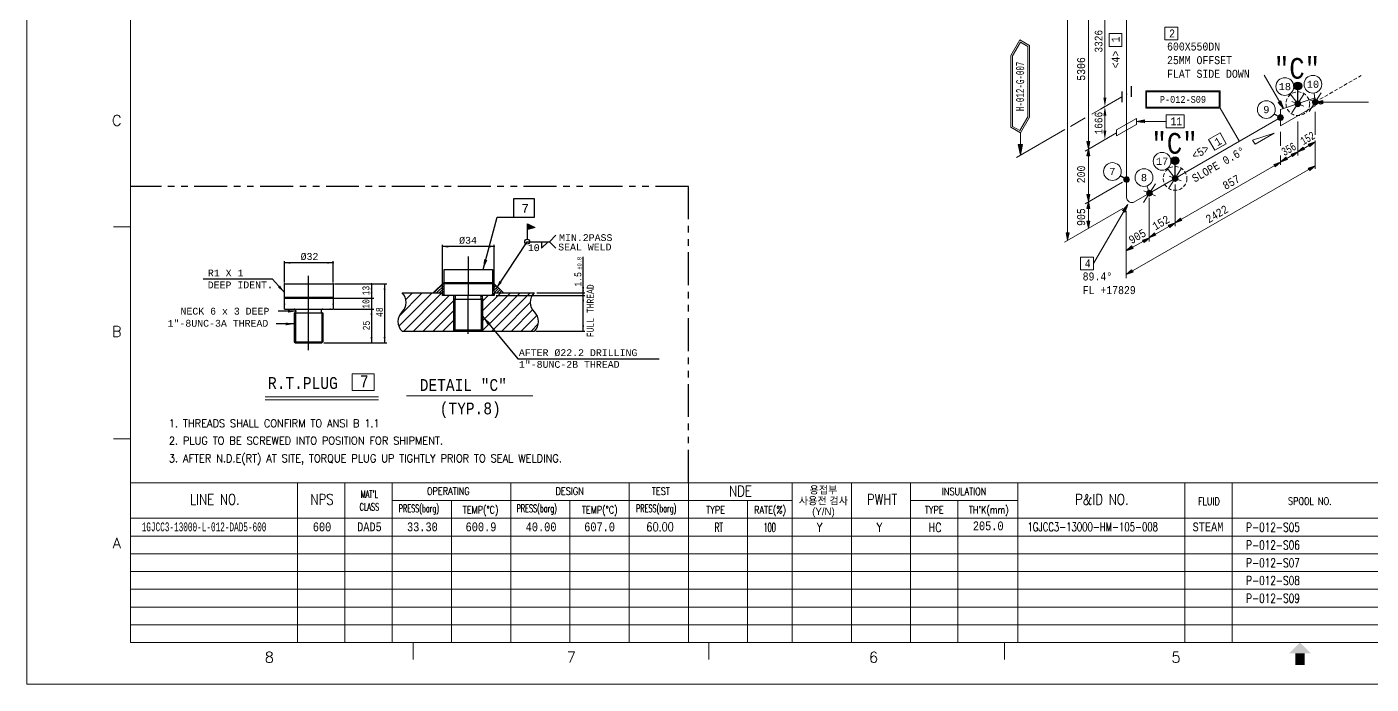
# Model space of a CAD drawing. Extents: x 0 to 841, y 0 to 594.
# Drawn here: x 0 to 453.6, y 0 to 221.7 of the extents above; entities that cross this region are included whole.
import ezdxf
from ezdxf.enums import TextEntityAlignment as Align

# ---------------------------------------------------------------- set-up
doc = ezdxf.new("R2010")
doc.units = 0
doc.header["$LTSCALE"] = 5
doc.header["$MEASUREMENT"] = 0
doc.linetypes.add('HIDDEN', pattern=[0.375, 0.25, -0.125])
doc.linetypes.add('PHANTOM', pattern=[63.5, 31.75, -6.35, 6.35, -6.35, 6.35, -6.35])
doc.layers.get('0').update_dxf_attribs({"lineweight": 9})
for name, color, linetype, lineweight in [('03SCHRIF', 7, 'Continuous', 5), ('1', 7, 'Continuous', 9), ('3', 7, 'Continuous', 9), ('4', 7, 'Continuous', 9), ('42', 7, 'Continuous', 9), ('B', 7, 'Continuous', 9), ('EQUIPMENT', 7, 'Continuous', 9), ('T-TEXT1', 7, 'Continuous', 9)]:
    doc.layers.add(name, color=color, linetype=linetype, lineweight=lineweight)
for name, color, linetype in [('7', 7, 'Continuous'), ('FAB', 2, 'Continuous'), ('MATLIST', 7, 'Continuous'), ('SH', 4, 'Continuous'), ('SUPT', 4, 'Continuous')]:
    doc.layers.add(name, color=color, linetype=linetype)
doc.styles.add('MARKING', font='monotxt.shx', dxfattribs={"width": 0.85, "height": 2.6})
doc.styles.add('MONOTXT', font='monotxt.shx')
doc.styles.add('ROMANS', font='romans.shx')
doc.styles.get("Standard").update_dxf_attribs({"font": 'txt.shx'})
doc.styles.add('TXT', font='monotxt.shx')
doc.styles.add('돋움', font='')
doc.styles.get('돋움').set_extended_font_data('Dotum')
doc.dimstyles.get("Standard").update_dxf_attribs({"dimtxt": 0.18, "dimasz": 0.18, "dimexe": 0.18, "dimexo": 0.0625, "dimgap": 0.09, "dimtad": 0, "dimtih": 1, "dimtoh": 1, "dimdec": 4, "dimzin": 0, "dimdsep": 46, "dimtxsty": 'Standard', "dimcen": 0.09, "dimadec": 0, "dimazin": 0, "dimtfac": 1, "dimtdec": 4, "dimtofl": 0, "dimtmove": 0, "dimatfit": 0, "dimfxl": 1, "dimtolj": 1, "dimtzin": 0, "dimarcsym": 0})
pattern_1 = [(45, (27.6607, -263.1969), (-0.4419417, 0.4419417), [])]

# ---------------------------------------------------------------- blocks, each defined once
blk = doc.blocks.new('L4')
at = {"layer": 'SH', "color": 4}
for p, q in [((-1.58, 0.89), (-1.58, -2.71)), ((1.58, 2.71), (1.58, -0.89))]:
    blk.add_line(p, q, dxfattribs=at)
at = {"layer": 'SUPT', "lineweight": 0}
blk.add_circle((0, 0), 0.0769, dxfattribs=at)
blk = doc.blocks.new('*D14')
at = {"layer": 'Defpoints', "color": 0, "lineweight": 0}
for p in [(369.47, 198.15), (363.72, 183.71), (363.72, 183.71)]:
    blk.add_point(p, dxfattribs=at)
at = {"layer": 'FAB', "color": 4, "lineweight": 0}
for p, q in [((369.47, 198.15), (362.22, 193.97)), ((363.72, 191.83), (363.72, 186.71)), ((363.72, 183.71), (365.22, 184.57))]:
    blk.add_line(p, q, dxfattribs=at)
for points in [[(364.22, 191.83), (363.22, 191.83), (363.72, 194.83)], [(363.22, 186.71), (364.22, 186.71), (363.72, 183.71)]]:
    blk.add_solid(points, dxfattribs=at)
at = {"layer": 'FAB', "color": 4, "lineweight": 0, "insert": (361.62, 189.27), "char_height": 2.6, "attachment_point": 5, "rotation": 90, "style": 'MARKING'}
blk.add_mtext('\\A1;{1666}', dxfattribs=at)
blk = doc.blocks.new('*D15')
at = {"layer": 'Defpoints', "color": 0, "lineweight": 0}
for p in [(369.47, 242.3), (363.72, 238.98), (363.72, 194.83)]:
    blk.add_point(p, dxfattribs=at)
at = {"layer": 'FAB', "color": 4, "lineweight": 0}
for p, q in [((369.47, 242.3), (362.22, 238.11)), ((363.72, 197.83), (363.72, 235.98)), ((363.72, 194.83), (362.22, 193.97))]:
    blk.add_line(p, q, dxfattribs=at)
for points in [[(363.22, 235.98), (364.22, 235.98), (363.72, 238.98)], [(363.22, 197.83), (364.22, 197.83), (363.72, 194.83)]]:
    blk.add_solid(points, dxfattribs=at)
at = {"layer": 'FAB', "color": 4, "lineweight": 0, "insert": (361.62, 216.91), "char_height": 2.6, "attachment_point": 5, "rotation": 90, "style": 'MARKING'}
blk.add_mtext('\\A1;3326', dxfattribs=at)
blk = doc.blocks.new('TRI')
at = {"lineweight": 0}
blk.add_hatch(color=4, dxfattribs=at).paths.add_polyline_path([(340.4, 360.05), (339.74, 356.85), (341.07, 356.85)])
at = {"layer": 'SUPT', "lineweight": 0}
blk.add_line((340.4, 360.05), (339.74, 356.85), dxfattribs=at)
blk.add_lwpolyline([(340.4, 360.05), (341.07, 356.85), (339.74, 356.85), (340.4, 360.05), (341.07, 356.85)], dxfattribs=at)

msp = doc.modelspace()

# ---------------------------------------------------------------- hatches: boundary and pattern name
at = {"layer": '7', "linetype": 'Continuous'}
h = msp.add_hatch(dxfattribs=at)
h.set_pattern_fill('ANSI31', color=4, scale=5, style=0)
h.set_pattern_definition(pattern_1)
h.paths.add_polyline_path([(137.09, 132), (140.24, 132), (140.24, 131.13), (140.76, 131.13), (140.76, 135.67)])
h = msp.add_hatch(dxfattribs=at)
h.set_pattern_fill('ANSI31', color=4, scale=5, style=0)
h.set_pattern_definition(pattern_1)
h.paths.add_polyline_path([(157.14, 131.13), (157.65, 131.13), (157.65, 132), (160.81, 132), (157.14, 135.67)])
at = {"layer": 'FAB'}
for points in [[(430.13, 201.82, 1), (427.53, 201.82, 1)], [(388.71, 176.62, 1), (386.11, 176.62, 1)]]:
    msp.add_hatch(color=256, dxfattribs=at).paths.add_polyline_path(points)

# ---------------------------------------------------------------- linework, layer by layer
at = {"layer": '03SCHRIF', "color": 2, "linetype": 'Continuous', "lineweight": 0}
msp.add_line((128.14, 97.31, 0), (170.72, 97.31, 0), dxfattribs=at)
at = {"layer": '1', "color": 1, "linetype": 'Continuous', "lineweight": 0}
for p, q in [((371.05, 170.22), (371.05, 269.44)), ((423, 191.12), (378.75, 165.62)), ((371.05, 164.22), (371.05, 170.22)), ((378.75, 165.62), (373.55, 162.62))]:
    msp.add_line(p, q, dxfattribs=at)
at = {"layer": '1', "color": 2, "linetype": 'HIDDEN', "lineweight": 0}
msp.add_line((434.66, 196.37), (450.25, 205.37), dxfattribs=at)
at = {"layer": '1', "color": 2, "linetype": 'Continuous', "lineweight": 0}
for points in [[(422.15, 196.21), (423.95, 194.19), (423.1, 196.76), (422.15, 196.21)], [(422.24, 196.26), (423.95, 194.19), (423.01, 196.71)], [(422.44, 196.38), (423.95, 194.19), (422.92, 196.65)], [(422.54, 196.43), (423.95, 194.19), (422.72, 196.54)], [(437.31, 195.82), (434.66, 196.37), (437.31, 196.92), (437.31, 195.82)], [(437.31, 195.93), (434.66, 196.37), (437.31, 196.82)], [(437.31, 196.16), (434.66, 196.37), (437.31, 196.71)], [(437.31, 196.27), (434.66, 196.37), (437.31, 196.48)], [(377.08, 189.32), (374.43, 189.87), (377.08, 190.42), (377.08, 189.32)], [(377.08, 189.43), (374.43, 189.87), (377.08, 190.32)], [(377.08, 189.66), (374.43, 189.87), (377.08, 190.21)], [(377.08, 189.77), (374.43, 189.87), (377.08, 189.98)], [(370.57, 159.28), (371.42, 161.85), (369.62, 159.83), (370.57, 159.28)], [(370.48, 159.34), (371.42, 161.85), (369.71, 159.78)], [(370.28, 159.45), (371.42, 161.85), (369.8, 159.72)], [(370.18, 159.51), (371.42, 161.85), (370, 159.61)]]:
    msp.add_lwpolyline(points, dxfattribs=at)
at = {"layer": '1', "color": 1, "linetype": 'Continuous', "lineweight": 0}
msp.add_arc((372.81, 164.24), 1.76, 180, 299.2483, dxfattribs=at)
at = {"layer": '3', "color": 2, "linetype": 'Continuous', "lineweight": 0}
for p, q in [((351.15, 149.82), (351.15, 487.12)), ((358.15, 162.82), (358.15, 262.04)), ((434.66, 185.3), (434.66, 193.07)), ((357.05, 179.84), (367.67, 185.99)), ((423, 181.61), (423, 186.37)), ((423, 176.15), (434.66, 182.97)), ((434.66, 173.87), (434.66, 183.47)), ((423, 175.17), (423, 178.39)), ((370.95, 138.22), (434.66, 174.88)), ((378.65, 150.62), (423, 176.12)), ((357.05, 162.03), (369.65, 169.32)), ((378.65, 149.32), (378.65, 164.03)), ((350.15, 149.12), (369.75, 160.43)), ((358.15, 153.82), (358.15, 162.82)), ((370.95, 136.93), (370.95, 159.62)), ((370.95, 146.22), (378.75, 150.62))]:
    msp.add_line(p, q, dxfattribs=at)
for points in [[(369.45, 215.14), (369.45, 219.54), (365.15, 219.54), (365.15, 215.14), (369.45, 215.14)], [(383.99, 217.36), (388.39, 217.36), (388.39, 221.66), (383.99, 221.66), (383.99, 217.36)], [(384.43, 187.72), (390.43, 187.72), (390.43, 192.02), (384.43, 192.02), (384.43, 187.72)], [(400.77, 180.1), (404.67, 182.3), (402.57, 186), (398.67, 183.8), (400.77, 180.1)], [(358.65, 183.04), (358.15, 180.64), (357.65, 183.04), (358.65, 183.04)], [(358.55, 183.04), (358.15, 180.64), (357.75, 183.04)], [(358.45, 183.04), (358.15, 180.64), (357.95, 183.04)], [(358.25, 183.04), (358.15, 180.64), (358.05, 183.04)], [(432.36, 182.17), (434.66, 182.97), (432.86, 181.37), (432.36, 182.17)], [(432.46, 182.07), (434.66, 182.97), (432.76, 181.47)], [(432.46, 181.97), (434.66, 182.97), (432.76, 181.57)], [(432.56, 181.87), (434.66, 182.97), (432.66, 181.67)], [(357.65, 178.24), (358.15, 180.64), (358.65, 178.24), (357.65, 178.24)], [(357.75, 178.24), (358.15, 180.64), (358.55, 178.24)], [(357.95, 178.24), (358.15, 180.64), (358.45, 178.24)], [(358.05, 178.24), (358.15, 180.64), (358.25, 178.24)], [(425.3, 176.95), (423, 176.15), (424.8, 177.75), (425.3, 176.95)], [(425.2, 177.05), (423, 176.15), (424.9, 177.65)], [(425.2, 177.15), (423, 176.15), (424.9, 177.55)], [(425.1, 177.25), (423, 176.15), (425, 177.45)], [(426.53, 178.76), (428.83, 179.56), (427.03, 177.96), (426.53, 178.76)], [(426.63, 178.66), (428.83, 179.56), (426.93, 178.06)], [(426.63, 178.56), (428.83, 179.56), (426.93, 178.16)], [(426.73, 178.46), (428.83, 179.56), (426.83, 178.26)], [(431.12, 180.36), (428.82, 179.56), (430.62, 181.16), (431.12, 180.36)], [(431.02, 180.46), (428.82, 179.56), (430.72, 181.06)], [(431.02, 180.56), (428.82, 179.56), (430.72, 180.96)], [(430.92, 180.66), (428.82, 179.56), (430.82, 180.86)], [(420.7, 175.32), (423, 176.12), (421.2, 174.52), (420.7, 175.32)], [(420.8, 175.22), (423, 176.12), (421.1, 174.62)], [(420.8, 175.12), (423, 176.12), (421.1, 174.72)], [(420.9, 175.02), (423, 176.12), (421, 174.82)], [(432.36, 174.08), (434.66, 174.88), (432.86, 173.28), (432.36, 174.08)], [(432.46, 173.98), (434.66, 174.88), (432.76, 173.38)], [(432.46, 173.88), (434.66, 174.88), (432.76, 173.48)], [(432.56, 173.78), (434.66, 174.88), (432.66, 173.58)], [(358.65, 165.22), (358.15, 162.82), (357.65, 165.22), (358.65, 165.22)], [(358.55, 165.22), (358.15, 162.82), (357.75, 165.22)], [(358.45, 165.22), (358.15, 162.82), (357.95, 165.22)], [(358.25, 165.22), (358.15, 162.82), (358.05, 165.22)], [(357.65, 160.43), (358.15, 162.82), (358.65, 160.43), (357.65, 160.43)], [(357.75, 160.43), (358.15, 162.82), (358.55, 160.43)], [(357.95, 160.43), (358.15, 162.82), (358.45, 160.43)], [(358.05, 160.43), (358.15, 162.82), (358.25, 160.43)], [(358.65, 156.22), (358.15, 153.82), (357.65, 156.22), (358.65, 156.22)], [(358.55, 156.22), (358.15, 153.82), (357.75, 156.22)], [(358.45, 156.22), (358.15, 153.82), (357.95, 156.22)], [(358.25, 156.22), (358.15, 153.82), (358.05, 156.22)], [(385.11, 154.86), (387.41, 155.66), (385.61, 154.06), (385.11, 154.86)], [(385.21, 154.76), (387.41, 155.66), (385.51, 154.16)], [(385.21, 154.66), (387.41, 155.66), (385.51, 154.26)], [(385.31, 154.56), (387.41, 155.66), (385.41, 154.36)], [(389.71, 156.46), (387.41, 155.66), (389.21, 157.26), (389.71, 156.46)], [(389.61, 156.56), (387.41, 155.66), (389.31, 157.16)], [(389.61, 156.66), (387.41, 155.66), (389.31, 157.06)], [(389.51, 156.76), (387.41, 155.66), (389.41, 156.96)], [(351.65, 152.22), (351.15, 149.82), (350.65, 152.22), (351.65, 152.22)], [(351.55, 152.22), (351.15, 149.82), (350.75, 152.22)], [(351.45, 152.22), (351.15, 149.82), (350.95, 152.22)], [(351.25, 152.22), (351.15, 149.82), (351.05, 152.22)], [(376.45, 149.82), (378.75, 150.62), (376.95, 149.03), (376.45, 149.82)], [(376.55, 149.72), (378.75, 150.62), (376.85, 149.12)], [(376.55, 149.62), (378.75, 150.62), (376.85, 149.22)], [(376.65, 149.53), (378.75, 150.62), (376.75, 149.32)], [(380.95, 151.43), (378.65, 150.62), (380.45, 152.22), (380.95, 151.43)], [(380.85, 151.53), (378.65, 150.62), (380.55, 152.12)], [(380.85, 151.62), (378.65, 150.62), (380.55, 152.03)], [(380.75, 151.72), (378.65, 150.62), (380.65, 151.93)], [(373.25, 147.03), (370.95, 146.22), (372.75, 147.82), (373.25, 147.03)], [(373.15, 147.12), (370.95, 146.22), (372.85, 147.72)], [(373.15, 147.22), (370.95, 146.22), (372.85, 147.62)], [(373.05, 147.32), (370.95, 146.22), (372.95, 147.53)], [(355.52, 139.78), (359.92, 139.78), (359.92, 144.08), (355.52, 144.08), (355.52, 139.78)], [(373.25, 139.03), (370.95, 138.22), (372.75, 139.82), (373.25, 139.03)], [(373.15, 139.12), (370.95, 138.22), (372.85, 139.72)], [(373.15, 139.22), (370.95, 138.22), (372.85, 139.62)], [(373.05, 139.32), (370.95, 138.22), (372.95, 139.53)]]:
    msp.add_lwpolyline(points, dxfattribs=at)
at = {"layer": '3', "color": 2, "linetype": 'HIDDEN', "lineweight": 0}
for centre in [(428.83, 195.82), (387.41, 170.62)]:
    msp.add_circle(centre, 4, dxfattribs=at)
at = {"layer": '4', "color": 2, "linetype": 'Continuous', "lineweight": 0}
msp.add_lwpolyline([(420.9, 185.86), (414.4, 182.16), (413.5, 183.56), (420.9, 185.86)], dxfattribs=at)
at = {"layer": '42', "color": 3, "linetype": 'Continuous', "lineweight": 0}
for p, q in [((34.92, 154.32), (29.21, 154.32)), ((34.92, 82.73), (29.21, 82.73)), ((130.35, 14), (130.35, 8.28)), ((230.09, 8.28), (230.09, 14)), ((329.81, 8.28), (329.81, 14))]:
    msp.add_line(p, q, dxfattribs=at)
for points in [[(0, 0), (841, 0), (841, 594), (0, 594)], [(35, 580), (827, 580), (827, 14), (35, 14)]]:
    msp.add_lwpolyline(points, close=True, dxfattribs=at)
for points in [[(429.55, 14), (425.96, 10.41), (433.14, 10.41)], [(427.94, 10.41), (427.94, 6.49), (431.15, 10.41), (431.15, 6.49)]]:
    msp.add_solid(points, dxfattribs=at)
at = {"layer": '7', "color": 4, "linetype": 'Continuous'}
for p, q in [((164.19, 163.77, 0), (164.19, 157.54, 0)), ((171.25, 163.77, 0), (164.19, 163.77, 0)), ((171.25, 157.54, 0), (171.25, 163.77, 0)), ((153.92, 139.91, 0), (158.67, 157.54, 0)), ((158.67, 157.54, 0), (164.19, 157.54, 0)), ((164.19, 157.54, 0), (171.25, 157.54, 0)), ((168.94, 153.33, 0), (168.94, 155.32, 0)), ((168.94, 155.32, 0), (171.38, 154.08, 0)), ((168.94, 150.1, 0), (168.94, 154.32, 0)), ((171.38, 154.08, 0), (168.94, 153.33, 0)), ((178.51, 151.48, 0), (176.3, 149.27, 0)), ((140.24, 132.44, 0), (140.24, 148.19, 0)), ((157.65, 147.61, 0), (140.24, 147.61, 0)), ((158.34, 133.4, 0), (168.83, 149.27, 0)), ((168.83, 149.27, 0), (176.3, 149.27, 0)), ((175.87, 149.27, 0), (173.66, 147.06, 0)), ((173.66, 149.27, 0), (175.87, 149.27, 0)), ((173.66, 149.27, 0), (173.66, 147.06, 0)), ((178.51, 147.06, 0), (176.3, 149.27, 0)), ((86.92, 135.45, 0), (86.92, 142.74, 0)), ((103.3, 142.15, 0), (86.92, 142.15, 0)), ((103.3, 135.45, 0), (103.3, 142.74, 0)), ((148.94, 118.16, 0), (148.95, 144.22, 0)), ((187.68, 131.97, 0), (187.68, 144.14, 0)), ((82.88, 136.65, 0), (59.51, 136.65, 0)), ((86.92, 132.09, 0), (82.88, 136.65, 0)), ((95.04, 112.71, 0), (95.06, 137.74, 0)), ((140.76, 139.91, 0), (157.14, 139.91, 0)), ((140.76, 131.13, 0), (140.76, 139.91, 0)), ((157.14, 139.91, 0), (157.14, 131.13, 0)), ((86.92, 135, 0), (103.3, 135, 0)), ((86.92, 126.55, 0), (86.92, 135, 0)), ((103.3, 135, 0), (103.3, 126.55, 0)), ((103.74, 135, 0), (121.43, 135, 0)), ((116.3, 135, 0), (116.3, 115.12, 0)), ((120.7, 135, 0), (120.7, 115.12, 0)), ((125.49, 120.77, 0), (136.72, 132, 0)), ((125.61, 124.2, 0), (133.41, 132, 0)), ((126.58, 132, 0), (140.24, 132, 0)), ((126.65, 131.92, 0), (126.73, 132, 0)), ((126.69, 131.89, 0), (126.8, 132, 0)), ((127.14, 119.12, 0), (140.02, 132, 0)), ((127.84, 129.74, 0), (130.1, 132, 0)), ((140.76, 135.67, 0), (137.09, 132, 0)), ((140.24, 131.13, 0), (140.24, 132, 0)), ((140.76, 135.46, 0), (157.14, 135.46, 0)), ((140.76, 135.13, 0), (157.14, 135.13, 0)), ((153.75, 125.89, 0), (159.86, 132, 0)), ((153.75, 122.58, 0), (163.16, 132, 0)), ((157.14, 135.67, 0), (160.82, 131.98, 0)), ((157.65, 132, 0), (171.22, 132, 0)), ((157.65, 132, 0), (157.65, 131.13, 0)), ((158.31, 123.84, 0), (166.47, 132, 0)), ((161.56, 123.78, 0), (169.77, 132, 0)), ((172.04, 132, 0), (188.27, 132, 0)), ((187.68, 119.12, 0), (187.68, 132, 0)), ((86.92, 130.55, 0), (103.3, 130.55, 0)), ((86.92, 130.22, 0), (103.3, 130.22, 0)), ((103.54, 130.22, 0), (117.03, 130.22, 0)), ((130.45, 119.12, 0), (142.46, 131.13, 0)), ((133.75, 119.12, 0), (144.02, 129.39, 0)), ((157.65, 131.13, 0), (140.24, 131.13, 0)), ((144.02, 119.12, 0), (144.02, 131.13, 0)), ((144.02, 130.15, 0), (144.02, 119.53, 0)), ((144.02, 129.84, 0), (153.75, 129.84, 0)), ((144.43, 129.84, 0), (144.43, 119.12, 0)), ((153.31, 129.84, 0), (153.31, 119.12, 0)), ((153.75, 129.19, 0), (155.68, 131.13, 0)), ((153.75, 119.12, 0), (153.75, 131.13, 0)), ((153.75, 130.15, 0), (153.75, 119.53, 0)), ((158.3, 131.13, 0), (188.27, 131.13, 0)), ((160.2, 119.12, 0), (169.85, 128.77, 0)), ((90.89, 125.8, 0), (84.8, 125.8, 0)), ((86.92, 126.55, 0), (103.3, 126.55, 0)), ((90.18, 125.26, 0), (90.18, 115.53, 0)), ((90.18, 125.26, 0), (99.9, 125.26, 0)), ((90.58, 125.26, 0), (90.58, 115.12, 0)), ((99.47, 125.26, 0), (99.47, 115.12, 0)), ((99.9, 125.26, 0), (99.9, 115.53, 0)), ((103.54, 126.55, 0), (117.03, 126.55, 0)), ((137.06, 119.12, 0), (144.02, 126.08, 0)), ((140.36, 119.12, 0), (144.02, 122.77, 0)), ((153.75, 124.13, 0), (165.63, 109.76, 0)), ((153.75, 119.28, 0), (158.31, 123.84, 0)), ((156.89, 119.12, 0), (161.56, 123.78, 0)), ((163.5, 119.12, 0), (170.63, 126.25, 0)), ((166.81, 119.12, 0), (172.09, 124.39, 0)), ((90.18, 121.53, 0), (84.08, 121.53, 0)), ((126.58, 119.12, 0), (171.22, 119.12, 0)), ((144.02, 119.53, 0), (153.75, 119.53, 0)), ((144.02, 119.53, 0), (144.43, 119.12, 0)), ((144.43, 119.12, 0), (153.31, 119.12, 0)), ((153.75, 119.53, 0), (153.31, 119.12, 0)), ((170.12, 119.12, 0), (172.51, 121.51, 0)), ((171.67, 119.12, 0), (188.27, 119.12, 0)), ((90.18, 115.53, 0), (99.9, 115.53, 0)), ((90.18, 115.53, 0), (90.58, 115.12, 0)), ((90.58, 115.12, 0), (99.47, 115.12, 0)), ((99.9, 115.53, 0), (99.47, 115.12, 0)), ((100.17, 115.12, 0), (121.43, 115.12, 0)), ((165.63, 109.76, 0), (213.29, 109.76, 0))]:
    msp.add_line(p, q, dxfattribs=at)
msp.add_circle((168.83, 149.27, 0), 0.837, dxfattribs=at)
for centre, radius, start, end in [((123.48, 128.78, 0), 4.47, 313.8795, 46.1205), ((174.31, 128.78, 0), 4.47, 133.8795, 226.1205), ((144.02, 130.49, 0), 0.642, 270, 90), ((153.75, 130.49, 0), 0.642, 90, 270), ((90.18, 125.9, 0), 0.642, 270, 90), ((99.9, 125.9, 0), 0.642, 90, 270), ((129.67, 122.34, 0), 4.47, 133.8795, 226.1205), ((168.12, 122.34, 0), 4.47, 313.8795, 46.1205)]:
    msp.add_arc(centre, radius, start, end, dxfattribs=at)
for p in [(157.65, 147.61, 0), (103.3, 142.15, 0), (86.92, 135, 0), (103.3, 135, 0), (103.3, 135, 0), (116.3, 135, 0), (187.68, 132.7, 0), (86.92, 128.19, 0), (103.3, 128.19, 0), (116.3, 130.22, 0), (157.14, 131.43, 0), (187.68, 131.13, 0), (102.36, 126.55, 0), (153.31, 119.53, 0), (99.47, 115.53, 0), (116.3, 115.12, 0), (116.3, 115.12, 0)]:
    msp.add_point(p, dxfattribs=at)
for points in [[(168.94, 155.32, 0), (168.94, 153.33, 0), (171.38, 154.08, 0)], [(142.21, 147.93, 0), (142.21, 147.28, 0), (140.24, 147.61, 0)], [(155.68, 147.93, 0), (155.68, 147.28, 0), (157.65, 147.61, 0)], [(88.89, 142.48, 0), (88.89, 141.83, 0), (86.92, 142.15, 0)], [(101.32, 142.48, 0), (101.32, 141.83, 0), (103.3, 142.15, 0)], [(155.36, 143.06, 0), (153.92, 139.91, 0), (154.26, 143.35, 0)], [(85.4, 134.51, 0), (84.7, 133.89, 0), (86.92, 132.09, 0)], [(115.97, 133.03, 0), (116.63, 133.03, 0), (116.3, 135, 0)], [(116.63, 132.19, 0), (115.97, 132.19, 0), (116.3, 130.22, 0)], [(120.37, 133.08, 0), (121.03, 133.08, 0), (120.7, 135.05, 0)], [(187.35, 133.94, 0), (188.01, 133.94, 0), (187.68, 131.97, 0)], [(187.35, 129.16, 0), (188.01, 129.16, 0), (187.68, 131.13, 0)], [(88.07, 126.27, 0), (88.07, 125.33, 0), (90.89, 125.8, 0)], [(115.97, 124.58, 0), (116.63, 124.58, 0), (116.3, 126.55, 0)], [(155.49, 121.13, 0), (153.75, 124.13, 0), (156.36, 121.86, 0)], [(87.36, 122, 0), (87.36, 121.06, 0), (90.18, 121.53, 0)], [(187.35, 121.09, 0), (188.01, 121.09, 0), (187.68, 119.12, 0)], [(115.97, 117.09, 0), (116.63, 117.09, 0), (116.3, 115.12, 0)], [(120.37, 117.09, 0), (121.03, 117.09, 0), (120.7, 115.12, 0)]]:
    msp.add_solid(points, dxfattribs=at)
at = {"layer": 'B', "color": 7, "linetype": 'Continuous', "lineweight": 0}
for p, q in [((35, 67.92), (501.15, 67.92)), ((91.35, 67.92), (91.35, 14)), ((107.33, 67.92), (107.33, 14)), ((123.3, 67.92), (123.3, 14)), ((163.25, 67.92), (163.25, 14)), ((163.25, 67.92), (163.25, 14)), ((163.25, 67.92), (163.25, 14)), ((163.25, 67.92), (163.25, 14)), ((203.2, 67.92), (203.2, 14)), ((223.18, 67.92), (223.18, 14)), ((258.18, 67.92), (258.18, 14)), ((278.18, 67.92), (278.18, 14)), ((298.18, 67.92), (298.18, 14)), ((334.3, 67.92), (334.3, 14)), ((390.65, 67.92), (390.65, 14)), ((390.65, 67.92), (390.65, 14)), ((406.62, 67.92), (406.62, 14)), ((123.3, 61.95), (223.18, 61.95)), ((123.3, 61.95), (258.18, 61.95)), ((143.28, 61.95), (143.28, 14)), ((163.25, 61.95), (163.25, 14)), ((183.22, 61.95), (183.22, 14)), ((203.2, 61.95), (203.2, 14)), ((243.18, 61.95), (243.18, 14)), ((298.18, 61.95), (334.3, 61.95)), ((314.15, 61.95), (314.15, 14)), ((35, 55.95), (501.15, 55.95)), ((35, 49.95), (501.15, 49.95)), ((35, 49.95), (501.15, 49.95)), ((35, 43.95), (501.15, 43.95)), ((35, 43.95), (501.15, 43.95)), ((35, 37.98), (501.15, 37.98)), ((35, 37.98), (501.15, 37.98)), ((35, 31.98), (501.15, 31.98)), ((35, 31.98), (501.15, 31.98)), ((35, 25.98), (501.15, 25.98)), ((35, 25.98), (501.15, 25.98)), ((35, 20), (501.15, 20)), ((35, 20), (501.15, 20))]:
    msp.add_line(p, q, dxfattribs=at)
at = {"layer": 'FAB', "lineweight": 0}
for p, q in [((423.95, 194.19), (417.45, 205.45)), ((434.66, 196.37), (434.29, 199.41)), ((434.66, 196.37), (452.66, 196.37)), ((409.11, 183.11), (402.61, 194.37)), ((374.43, 189.87), (384.43, 189.87)), ((428.83, 189.82), (428.83, 178.39)), ((378.75, 165.62), (377.9, 168.07)), ((387.41, 168.62), (387.41, 154.46)), ((371.42, 161.85), (359.92, 141.93))]:
    msp.add_line(p, q, dxfattribs=at)
at = {"layer": 'FAB'}
for p, q in [((428.83, 195.82), (428.83, 201.82)), ((423, 191.12), (420.82, 192.35)), ((387.41, 170.62), (387.41, 176.62)), ((371.05, 170.22), (368.87, 171.46))]:
    msp.add_line(p, q, dxfattribs=at)
at = {"layer": 'FAB', "linetype": 'Continuous', "lineweight": 0}
for p, q in [((428.83, 195.82), (426.26, 199.21)), ((387.41, 170.62), (384.84, 174.01))]:
    msp.add_line(p, q, dxfattribs=at)
at = {"layer": 'FAB', "color": 4, "linetype": 'PHANTOM', "ltscale": 0.07}
for p, q in [((223.18, 167.93), (35, 167.93)), ((223.18, 67.92), (223.18, 167.93))]:
    msp.add_line(p, q, dxfattribs=at)
at = {"layer": 'FAB', "color": 4}
msp.add_line((157.65, 132.44, 0), (157.65, 148.19, 0), dxfattribs=at)
at = {"layer": 'FAB', "color": 2, "linetype": 'Continuous', "lineweight": 0}
for p, q in [((109.75, 104.73), (109.75, 99.07)), ((117.17, 104.73), (109.75, 104.73)), ((117.17, 99.07), (117.17, 104.73)), ((80.35, 96.91), (118.6, 96.91)), ((80.35, 95.92), (118.6, 95.92)), ((109.75, 99.07), (117.17, 99.07))]:
    msp.add_line(p, q, dxfattribs=at)
for points in [[(377.5, 200.14), (402.61, 200.14), (402.61, 194.37), (377.5, 194.37)], [(377.82, 199.82), (402.29, 199.82), (402.29, 194.69), (377.82, 194.69)]]:
    msp.add_lwpolyline(points, close=True, dxfattribs=at)
at = {"layer": 'FAB', "color": 3, "linetype": 'Continuous', "lineweight": 0, "flags": 128}
msp.add_lwpolyline([(374.43, 190.88), (374.43, 188.86), (367.67, 184.96), (367.67, 186.97)], close=True, dxfattribs=at)
at = {"layer": 'FAB', "color": 2, "linetype": 'Continuous', "lineweight": 0}
for centre in [(424.45, 201.6), (433.93, 202.39), (418.21, 193.84), (383.03, 176.4), (366.26, 172.94), (376.92, 170.9)]:
    msp.add_circle(centre, 3, dxfattribs=at)
at = {"layer": 'FAB'}
for centre in [(428.83, 201.82), (387.41, 176.62)]:
    msp.add_circle(centre, 1.3, dxfattribs=at)
at = {"layer": 'FAB', "color": 4}
msp.add_solid([(160.25, 135.52, 0), (159.46, 136.03, 0), (158.34, 133.4, 0)], dxfattribs=at)
at = {"layer": 'SUPT', "lineweight": 0}
for p, q in [((357.09, 191.01), (352.12, 188.16)), ((362.22, 193.97), (359.27, 192.27)), ((350.23, 187.07), (333.9, 177.69))]:
    msp.add_line(p, q, dxfattribs=at)
at = {"layer": 'SUPT', "linetype": 'Continuous', "lineweight": 0}
msp.add_line((335.2, 185.97), (335.2, 178.44), dxfattribs=at)
for points in [[(338.24, 191.26), (335.2, 185.97), (332.02, 187.87), (332.02, 212.1), (335.05, 217.38), (338.24, 215.48)], [(337.68, 215.16), (337.68, 191.41), (335, 186.75), (332.58, 188.19), (332.58, 211.95), (335.26, 216.61)]]:
    msp.add_lwpolyline(points, close=True, dxfattribs=at)
at = {"layer": 'T-TEXT1', "color": 2, "linetype": 'Continuous', "lineweight": 0}
for p, q in [((430.86, 199.01), (426.86, 192.71)), ((430.86, 195.01), (426.86, 196.61)), ((436.68, 199.54), (432.68, 193.24)), ((436.68, 195.54), (432.78, 197.14)), ((389.44, 173.81), (385.44, 167.51)), ((380.76, 168.8), (376.76, 162.5)), ((389.44, 169.81), (385.44, 171.41)), ((380.76, 164.8), (376.86, 166.4))]:
    msp.add_line(p, q, dxfattribs=at)
for points in [[(434.66, 196.37), (434.66, 197.77), (423, 193.87), (423, 188.37), (434.66, 195.07), (434.66, 196.37)], [(428.83, 196.82), (429.03, 196.72), (429.13, 196.72), (429.33, 196.62), (429.43, 196.52), (429.53, 196.42), (429.63, 196.32), (429.73, 196.12), (429.73, 196.02), (429.83, 195.82), (429.73, 195.62), (429.73, 195.52), (429.63, 195.32), (429.53, 195.22), (429.43, 195.12), (429.33, 195.02), (429.13, 194.92), (429.03, 194.92), (428.83, 194.92), (428.63, 194.92), (428.53, 194.92), (428.33, 195.02), (428.23, 195.12), (428.13, 195.22), (428.03, 195.32), (427.93, 195.52), (427.93, 195.62), (427.93, 195.82), (427.93, 196.02), (427.93, 196.12), (428.03, 196.32), (428.13, 196.42), (428.23, 196.52), (428.33, 196.62), (428.53, 196.72), (428.63, 196.72), (428.83, 196.82), (428.83, 196.82), (429.03, 196.72), (428.83, 194.82), (428.63, 194.92), (428.83, 196.82), (429.03, 196.72), (429.13, 196.72), (428.63, 194.92), (428.53, 194.92), (429.03, 196.72), (429.13, 196.72), (429.33, 196.62), (428.53, 194.92), (428.33, 195.02), (429.13, 196.72), (429.33, 196.62), (429.43, 196.52), (428.33, 195.02), (428.23, 195.12), (429.33, 196.62), (429.43, 196.52), (429.53, 196.42), (428.23, 195.12), (428.13, 195.22), (429.43, 196.52), (429.53, 196.42), (429.63, 196.32), (428.13, 195.22), (428.03, 195.32), (429.53, 196.42), (429.63, 196.32), (429.73, 196.12), (428.03, 195.32), (427.93, 195.52), (429.63, 196.32), (429.73, 196.12), (429.73, 196.02), (427.93, 195.52), (427.93, 195.62), (429.73, 196.12), (429.73, 196.02), (429.83, 195.82), (427.93, 195.62), (427.83, 195.82), (429.73, 196.02), (429.83, 195.82), (429.73, 195.62), (427.83, 195.82), (427.93, 196.02), (429.83, 195.82), (429.73, 195.62), (429.73, 195.52), (427.93, 196.02), (427.93, 196.12), (429.73, 195.62), (429.73, 195.52), (429.63, 195.32), (427.93, 196.12), (428.03, 196.32), (429.73, 195.52)], [(429.73, 195.52), (429.63, 195.32), (429.53, 195.22), (428.03, 196.32), (428.13, 196.42), (429.63, 195.32), (429.53, 195.22), (429.43, 195.12), (428.13, 196.42), (428.23, 196.52), (429.53, 195.22), (429.43, 195.12), (429.33, 195.02), (428.23, 196.52), (428.33, 196.62), (429.43, 195.12), (429.33, 195.02), (429.13, 194.92), (428.33, 196.62), (428.53, 196.72), (429.33, 195.02), (429.13, 194.92), (429.03, 194.92), (428.53, 196.72), (428.63, 196.72), (429.13, 194.92), (429.03, 194.92), (428.83, 194.82), (428.63, 196.72), (428.83, 196.82), (429.03, 194.92)], [(434.66, 197.37), (434.86, 197.27), (434.96, 197.27), (435.16, 197.17), (435.26, 197.07), (435.36, 196.97), (435.46, 196.87), (435.56, 196.67), (435.56, 196.57), (435.66, 196.37), (435.56, 196.17), (435.56, 196.07), (435.46, 195.87), (435.36, 195.77), (435.26, 195.67), (435.16, 195.57), (434.96, 195.47), (434.86, 195.47), (434.66, 195.47), (434.46, 195.47), (434.36, 195.47), (434.16, 195.57), (434.06, 195.67), (433.96, 195.77), (433.86, 195.87), (433.76, 196.07), (433.76, 196.17), (433.76, 196.37), (433.76, 196.57), (433.76, 196.67), (433.86, 196.87), (433.96, 196.97), (434.06, 197.07), (434.16, 197.17), (434.36, 197.27), (434.46, 197.27), (434.66, 197.37), (434.66, 197.37), (434.86, 197.27), (434.66, 195.37), (434.46, 195.47), (434.66, 197.37), (434.86, 197.27), (434.96, 197.27), (434.46, 195.47), (434.36, 195.47), (434.86, 197.27), (434.96, 197.27), (435.16, 197.17), (434.36, 195.47), (434.16, 195.57), (434.96, 197.27), (435.16, 197.17), (435.26, 197.07), (434.16, 195.57), (434.06, 195.67), (435.16, 197.17), (435.26, 197.07), (435.36, 196.97), (434.06, 195.67), (433.96, 195.77), (435.26, 197.07), (435.36, 196.97), (435.46, 196.87), (433.96, 195.77), (433.86, 195.87), (435.36, 196.97), (435.46, 196.87), (435.56, 196.67), (433.86, 195.87), (433.76, 196.07), (435.46, 196.87), (435.56, 196.67), (435.56, 196.57), (433.76, 196.07), (433.76, 196.17), (435.56, 196.67), (435.56, 196.57), (435.66, 196.37), (433.76, 196.17), (433.66, 196.37), (435.56, 196.57), (435.66, 196.37), (435.56, 196.17), (433.66, 196.37), (433.76, 196.57), (435.66, 196.37), (435.56, 196.17), (435.56, 196.07), (433.76, 196.57), (433.76, 196.67), (435.56, 196.17), (435.56, 196.07), (435.46, 195.87), (433.76, 196.67), (433.86, 196.87), (435.56, 196.07)], [(435.56, 196.07), (435.46, 195.87), (435.36, 195.77), (433.86, 196.87), (433.96, 196.97), (435.46, 195.87), (435.36, 195.77), (435.26, 195.67), (433.96, 196.97), (434.06, 197.07), (435.36, 195.77), (435.26, 195.67), (435.16, 195.57), (434.06, 197.07), (434.16, 197.17), (435.26, 195.67), (435.16, 195.57), (434.96, 195.47), (434.16, 197.17), (434.36, 197.27), (435.16, 195.57), (434.96, 195.47), (434.86, 195.47), (434.36, 197.27), (434.46, 197.27), (434.96, 195.47), (434.86, 195.47), (434.66, 195.37), (434.46, 197.27), (434.66, 197.37), (434.86, 195.47)], [(423, 192.12), (423.2, 192.02), (423.3, 192.02), (423.5, 191.92), (423.6, 191.82), (423.7, 191.72), (423.8, 191.62), (423.9, 191.42), (423.9, 191.32), (424, 191.12), (423.9, 190.92), (423.9, 190.82), (423.8, 190.62), (423.7, 190.52), (423.6, 190.42), (423.5, 190.32), (423.3, 190.22), (423.2, 190.22), (423, 190.22), (422.8, 190.22), (422.7, 190.22), (422.5, 190.32), (422.4, 190.42), (422.3, 190.52), (422.2, 190.62), (422.1, 190.82), (422.1, 190.92), (422.1, 191.12), (422.1, 191.32), (422.1, 191.42), (422.2, 191.62), (422.3, 191.72), (422.4, 191.82), (422.5, 191.92), (422.7, 192.02), (422.8, 192.02), (423, 192.12), (423, 192.12), (423.2, 192.02), (423, 190.12), (422.8, 190.22), (423, 192.12), (423.2, 192.02), (423.3, 192.02), (422.8, 190.22), (422.7, 190.22), (423.2, 192.02), (423.3, 192.02), (423.5, 191.92), (422.7, 190.22), (422.5, 190.32), (423.3, 192.02), (423.5, 191.92), (423.6, 191.82), (422.5, 190.32), (422.4, 190.42), (423.5, 191.92), (423.6, 191.82), (423.7, 191.72), (422.4, 190.42), (422.3, 190.52), (423.6, 191.82), (423.7, 191.72), (423.8, 191.62), (422.3, 190.52), (422.2, 190.62), (423.7, 191.72), (423.8, 191.62), (423.9, 191.42), (422.2, 190.62), (422.1, 190.82), (423.8, 191.62), (423.9, 191.42), (423.9, 191.32), (422.1, 190.82), (422.1, 190.92), (423.9, 191.42), (423.9, 191.32), (424, 191.12), (422.1, 190.92), (422, 191.12), (423.9, 191.32), (424, 191.12), (423.9, 190.92), (422, 191.12), (422.1, 191.32), (424, 191.12), (423.9, 190.92), (423.9, 190.82), (422.1, 191.32), (422.1, 191.42), (423.9, 190.92), (423.9, 190.82), (423.8, 190.62), (422.1, 191.42), (422.2, 191.62), (423.9, 190.82)], [(423.9, 190.82), (423.8, 190.62), (423.7, 190.52), (422.2, 191.62), (422.3, 191.72), (423.8, 190.62), (423.7, 190.52), (423.6, 190.42), (422.3, 191.72), (422.4, 191.82), (423.7, 190.52), (423.6, 190.42), (423.5, 190.32), (422.4, 191.82), (422.5, 191.92), (423.6, 190.42), (423.5, 190.32), (423.3, 190.22), (422.5, 191.92), (422.7, 192.02), (423.5, 190.32), (423.3, 190.22), (423.2, 190.22), (422.7, 192.02), (422.8, 192.02), (423.3, 190.22), (423.2, 190.22), (423, 190.12), (422.8, 192.02), (423, 192.12), (423.2, 190.22)], [(371.05, 171.22), (371.25, 171.12), (371.35, 171.12), (371.55, 171.03), (371.65, 170.93), (371.75, 170.82), (371.85, 170.72), (371.95, 170.53), (371.95, 170.43), (372.05, 170.22), (371.95, 170.03), (371.95, 169.93), (371.85, 169.72), (371.75, 169.62), (371.65, 169.53), (371.55, 169.43), (371.35, 169.32), (371.25, 169.32), (371.05, 169.32), (370.85, 169.32), (370.75, 169.32), (370.55, 169.43), (370.45, 169.53), (370.35, 169.62), (370.25, 169.72), (370.15, 169.93), (370.15, 170.03), (370.15, 170.22), (370.15, 170.43), (370.15, 170.53), (370.25, 170.72), (370.35, 170.82), (370.45, 170.93), (370.55, 171.03), (370.75, 171.12), (370.85, 171.12), (371.05, 171.22), (371.05, 171.22), (371.25, 171.12), (371.05, 169.22), (370.85, 169.32), (371.05, 171.22), (371.25, 171.12), (371.35, 171.12), (370.85, 169.32), (370.75, 169.32), (371.25, 171.12), (371.35, 171.12), (371.55, 171.03), (370.75, 169.32), (370.55, 169.43), (371.35, 171.12), (371.55, 171.03), (371.65, 170.93), (370.55, 169.43), (370.45, 169.53), (371.55, 171.03), (371.65, 170.93), (371.75, 170.82), (370.45, 169.53), (370.35, 169.62), (371.65, 170.93), (371.75, 170.82), (371.85, 170.72), (370.35, 169.62), (370.25, 169.72), (371.75, 170.82), (371.85, 170.72), (371.95, 170.53), (370.25, 169.72), (370.15, 169.93), (371.85, 170.72), (371.95, 170.53), (371.95, 170.43), (370.15, 169.93), (370.15, 170.03), (371.95, 170.53), (371.95, 170.43), (372.05, 170.22), (370.15, 170.03), (370.05, 170.22), (371.95, 170.43), (372.05, 170.22), (371.95, 170.03), (370.05, 170.22), (370.15, 170.43), (372.05, 170.22), (371.95, 170.03), (371.95, 169.93), (370.15, 170.43), (370.15, 170.53), (371.95, 170.03), (371.95, 169.93), (371.85, 169.72), (370.15, 170.53), (370.25, 170.72), (371.95, 169.93)], [(371.95, 169.93), (371.85, 169.72), (371.75, 169.62), (370.25, 170.72), (370.35, 170.82), (371.85, 169.72), (371.75, 169.62), (371.65, 169.53), (370.35, 170.82), (370.45, 170.93), (371.75, 169.62), (371.65, 169.53), (371.55, 169.43), (370.45, 170.93), (370.55, 171.03), (371.65, 169.53), (371.55, 169.43), (371.35, 169.32), (370.55, 171.03), (370.75, 171.12), (371.55, 169.43), (371.35, 169.32), (371.25, 169.32), (370.75, 171.12), (370.85, 171.12), (371.35, 169.32), (371.25, 169.32), (371.05, 169.22), (370.85, 171.12), (371.05, 171.22), (371.25, 169.32)], [(387.41, 171.62), (387.61, 171.52), (387.71, 171.52), (387.91, 171.42), (388.01, 171.32), (388.11, 171.22), (388.21, 171.12), (388.31, 170.92), (388.31, 170.82), (388.41, 170.62), (388.31, 170.42), (388.31, 170.32), (388.21, 170.12), (388.11, 170.02), (388.01, 169.92), (387.91, 169.82), (387.71, 169.72), (387.61, 169.72), (387.41, 169.72), (387.21, 169.72), (387.11, 169.72), (386.91, 169.82), (386.81, 169.92), (386.71, 170.02), (386.61, 170.12), (386.51, 170.32), (386.51, 170.42), (386.51, 170.62), (386.51, 170.82), (386.51, 170.92), (386.61, 171.12), (386.71, 171.22), (386.81, 171.32), (386.91, 171.42), (387.11, 171.52), (387.21, 171.52), (387.41, 171.62), (387.41, 171.62), (387.61, 171.52), (387.41, 169.62), (387.21, 169.72), (387.41, 171.62), (387.61, 171.52), (387.71, 171.52), (387.21, 169.72), (387.11, 169.72), (387.61, 171.52), (387.71, 171.52), (387.91, 171.42), (387.11, 169.72), (386.91, 169.82), (387.71, 171.52), (387.91, 171.42), (388.01, 171.32), (386.91, 169.82), (386.81, 169.92), (387.91, 171.42), (388.01, 171.32), (388.11, 171.22), (386.81, 169.92), (386.71, 170.02), (388.01, 171.32), (388.11, 171.22), (388.21, 171.12), (386.71, 170.02), (386.61, 170.12), (388.11, 171.22), (388.21, 171.12), (388.31, 170.92), (386.61, 170.12), (386.51, 170.32), (388.21, 171.12), (388.31, 170.92), (388.31, 170.82), (386.51, 170.32), (386.51, 170.42), (388.31, 170.92), (388.31, 170.82), (388.41, 170.62), (386.51, 170.42), (386.41, 170.62), (388.31, 170.82), (388.41, 170.62), (388.31, 170.42), (386.41, 170.62), (386.51, 170.82), (388.41, 170.62), (388.31, 170.42), (388.31, 170.32), (386.51, 170.82), (386.51, 170.92), (388.31, 170.42), (388.31, 170.32), (388.21, 170.12), (386.51, 170.92), (386.61, 171.12), (388.31, 170.32)], [(388.31, 170.32), (388.21, 170.12), (388.11, 170.02), (386.61, 171.12), (386.71, 171.22), (388.21, 170.12), (388.11, 170.02), (388.01, 169.92), (386.71, 171.22), (386.81, 171.32), (388.11, 170.02), (388.01, 169.92), (387.91, 169.82), (386.81, 171.32), (386.91, 171.42), (388.01, 169.92), (387.91, 169.82), (387.71, 169.72), (386.91, 171.42), (387.11, 171.52), (387.91, 169.82), (387.71, 169.72), (387.61, 169.72), (387.11, 171.52), (387.21, 171.52), (387.71, 169.72), (387.61, 169.72), (387.41, 169.62), (387.21, 171.52), (387.41, 171.62), (387.61, 169.72)], [(378.75, 166.62), (378.95, 166.53), (379.05, 166.53), (379.25, 166.43), (379.35, 166.32), (379.45, 166.22), (379.55, 166.12), (379.65, 165.93), (379.65, 165.82), (379.75, 165.62), (379.65, 165.43), (379.65, 165.32), (379.55, 165.12), (379.45, 165.03), (379.35, 164.93), (379.25, 164.82), (379.05, 164.72), (378.95, 164.72), (378.75, 164.72), (378.55, 164.72), (378.45, 164.72), (378.25, 164.82), (378.15, 164.93), (378.05, 165.03), (377.95, 165.12), (377.85, 165.32), (377.85, 165.43), (377.85, 165.62), (377.85, 165.82), (377.85, 165.93), (377.95, 166.12), (378.05, 166.22), (378.15, 166.32), (378.25, 166.43), (378.45, 166.53), (378.55, 166.53), (378.75, 166.62), (378.75, 166.62), (378.95, 166.53), (378.75, 164.62), (378.55, 164.72), (378.75, 166.62), (378.95, 166.53), (379.05, 166.53), (378.55, 164.72), (378.45, 164.72), (378.95, 166.53), (379.05, 166.53), (379.25, 166.43), (378.45, 164.72), (378.25, 164.82), (379.05, 166.53), (379.25, 166.43), (379.35, 166.32), (378.25, 164.82), (378.15, 164.93), (379.25, 166.43), (379.35, 166.32), (379.45, 166.22), (378.15, 164.93), (378.05, 165.03), (379.35, 166.32), (379.45, 166.22), (379.55, 166.12), (378.05, 165.03), (377.95, 165.12), (379.45, 166.22), (379.55, 166.12), (379.65, 165.93), (377.95, 165.12), (377.85, 165.32), (379.55, 166.12), (379.65, 165.93), (379.65, 165.82), (377.85, 165.32), (377.85, 165.43), (379.65, 165.93), (379.65, 165.82), (379.75, 165.62), (377.85, 165.43), (377.75, 165.62), (379.65, 165.82), (379.75, 165.62), (379.65, 165.43), (377.75, 165.62), (377.85, 165.82), (379.75, 165.62), (379.65, 165.43), (379.65, 165.32), (377.85, 165.82), (377.85, 165.93), (379.65, 165.43), (379.65, 165.32), (379.55, 165.12), (377.85, 165.93), (377.95, 166.12), (379.65, 165.32)], [(379.65, 165.32), (379.55, 165.12), (379.45, 165.03), (377.95, 166.12), (378.05, 166.22), (379.55, 165.12), (379.45, 165.03), (379.35, 164.93), (378.05, 166.22), (378.15, 166.32), (379.45, 165.03), (379.35, 164.93), (379.25, 164.82), (378.15, 166.32), (378.25, 166.43), (379.35, 164.93), (379.25, 164.82), (379.05, 164.72), (378.25, 166.43), (378.45, 166.53), (379.25, 164.82), (379.05, 164.72), (378.95, 164.72), (378.45, 166.53), (378.55, 166.53), (379.05, 164.72), (378.95, 164.72), (378.75, 164.62), (378.55, 166.53), (378.75, 166.62), (378.95, 164.72)]]:
    msp.add_lwpolyline(points, dxfattribs=at)

# ---------------------------------------------------------------- block references
at = {"layer": 'SUPT', "lineweight": 0}
msp.add_blockref('L4', (371.05, 199.06), dxfattribs=at)
at = {"layer": 'SUPT', "linetype": 'Continuous', "lineweight": 0, "xscale": -1.125, "yscale": 1.125, "zscale": 1.125, "rotation": 180}
msp.add_blockref('TRI', (-47.75, 583.49), dxfattribs=at)

# ---------------------------------------------------------------- texts
at = {"color": 7, "linetype": 'Continuous', "lineweight": 0, "style": 'MONOTXT', "width": 0.6}
msp.add_text('1GJCC3-13000-L-012-DAD5-600', height=3, dxfattribs=at).set_placement((38.75, 53.05), align=Align.MIDDLE_LEFT)
at = {"color": 7, "linetype": 'Continuous', "lineweight": 0, "style": 'MONOTXT', "width": 0.8}
for s, p in [('600', (99.59, 53.05)), ('DAD5', (115.58, 53.05)), ('33.30', (133.45, 53.05)), ('600.9', (153.22, 53.05)), ('40.00', (173.5, 53.05)), ('607.0', (193.24, 53.05)), ('205.0', (324.36, 53.38)), ('STEAM', (398.51, 53.05))]:
    msp.add_text(s, height=3, dxfattribs=at).set_placement(p, align=Align.MIDDLE)
at = {"layer": '03SCHRIF', "color": 2, "linetype": 'Continuous', "lineweight": 0, "style": 'ROMANS', "width": 0.900003}
for s, p in [('1. THREADS SHALL CONFIRM TO ANSI B 1.1', (47.9, 86.64)), ('2. PLUG TO BE SCREWED INTO POSITION FOR SHIPMENT.', (47.9, 80.79)), ('3. AFTER N.D.E(RT) AT SITE, TORQUE PLUG UP TIGHTLY PRIOR TO SEAL WELDING.', (47.9, 74.82))]:
    msp.add_text(s, height=2.6881, dxfattribs=at).set_placement(p)
at = {"layer": '3', "color": 2, "linetype": 'Continuous', "lineweight": 0, "style": 'TXT'}
for s, rotation, width, p in [('1', 90, 0.851861, (368.66, 216.55)), ('<4>', 90, 0.851861, (368.66, 207.75)), ('5306', 90, 0.851861, (357.06, 203.57)), ('152', 30, 0.7, (430.7, 181.83)), ('1', 30, 0.851861, (401.69, 181.41)), ('356', 30, 0.7, (424.29, 178.13)), ('SLOPE 0.6%%D', 30, 0.851861, (394.09, 169.18)), ('<5>', 30, 0.851861, (394.05, 176.9)), ('200', 90, 0.851861, (357.06, 168.97)), ('857', 30, 0.851861, (404.46, 166.69)), ('905', 90, 0.851861, (357.06, 154.59)), ('2422', 30, 0.851861, (398.75, 155.43)), ('152', 30, 0.851861, (380.73, 153.02)), ('905', 30, 0.851861, (372.75, 148.42))]:
    msp.add_text(s, height=2.7, rotation=rotation, dxfattribs=dict(at, width=width)).set_placement(p)
at = {"layer": '3', "color": 2, "linetype": 'Continuous', "lineweight": 0, "style": 'TXT', "width": 0.851861}
for s, p in [('2', (385.4, 218.17)), ('600X550DN', (384.7, 213.77)), ('25MM OFFSET', (384.7, 209.17)), ('FLAT SIDE DOWN', (384.7, 204.57)), ('11', (385.85, 188.53)), ('4', (356.93, 140.59)), ('89.4%%D', (356.23, 136.19)), ('FL +17829', (356.23, 131.59))]:
    msp.add_text(s, height=2.7, dxfattribs=at).set_placement(p)
at = {"layer": '42', "color": 3, "linetype": 'Continuous', "lineweight": 0, "style": 'ROMANS'}
for s, height, width, p in [('C', 3.57, 1.001449, (30.31, 190.18)), ('B', 3.57, 1.001449, (30.31, 118.97)), ('A', 3.57, 1.001449, (30.31, 47.62)), ('8', 3.58, 1.001426, (81.81, 9.06)), ('7', 3.58, 1.001426, (183.66, 9.06)), ('6', 3.58, 1.001426, (285.68, 9.06)), ('5', 3.58, 1.001426, (387.74, 9.06))]:
    msp.add_text(s, height=height, dxfattribs=dict(at, width=width)).set_placement(p, align=Align.MIDDLE)
at = {"layer": 'B', "color": 2, "linetype": 'Continuous', "lineweight": 0, "style": 'ROMANS'}
for s, height, width, p in [('LINE NO.', 3.6, 0.8, (63.42, 60.52)), ('NPS', 3.6, 0.798604, (99.58, 60.52)), ("MAT'L", 2.5, 0.639996, (115.55, 62.88)), ('OPERATING', 2.497, 0.799964, (142.2, 63.88)), ('DESIGN', 2.497, 0.799964, (183.15, 63.88)), ('TEST', 2.497, 0.799964, (213.91, 63.88)), ('NDE', 3.6, 0.798604, (240.77, 63.34)), ('PWHT', 3.6, 0.798604, (288.56, 60.52)), ('INSULATION', 2.497, 0.799964, (316.24, 63.78)), ('P&ID NO.', 3.6, 0.8, (362.7, 60.52)), ('CLASS', 2.5, 0.639996, (115.56, 58.54)), ('TEMP(%%dC)', 2.497, 0.799964, (153.09, 57.55)), ('TEMP(%%dC)', 2.497, 0.799964, (193.29, 57.55)), ('TYPE', 2.497, 0.799964, (232.36, 57.55)), ('RATE(%)', 2.497, 0.799964, (250.76, 57.55)), ('TYPE', 2.497, 0.799964, (306.18, 57.55)), ("TH'K(mm)", 2.497, 0.799964, (324.57, 57.55)), ('FLUID', 2.497, 0.799964, (398.85, 60.42)), ('SPOOL NO.', 2.497, 0.799964, (432.88, 60.52))]:
    msp.add_text(s, height=height, dxfattribs=dict(at, width=width)).set_placement(p, align=Align.CENTER)
at = {"layer": 'B', "color": 2, "linetype": 'Continuous', "lineweight": 0, "style": '돋움'}
for s, p in [('용접부', (268.77, 64.26)), ('사용전 검사', (268.77, 60.61)), ('(Y/N)', (268.77, 57.02))]:
    msp.add_text(s, height=2.5, dxfattribs=at).set_placement(p, align=Align.CENTER)
at = {"layer": 'B', "color": 2, "linetype": 'Continuous', "lineweight": 0, "style": 'ROMANS', "width": 0.640007}
for p in [(125.45, 60.55), (165.22, 60.55), (205.53, 60.55)]:
    msp.add_text('PRESS(barg)', height=2.5, dxfattribs=at).set_placement(p, align=Align.TOP_LEFT)
at = {"layer": 'EQUIPMENT', "color": 7, "linetype": 'Continuous', "lineweight": 0, "style": 'ROMANS'}
for s, width, p in [('60.00', 0.8, (209.03, 51.55)), ('1GJCC3-13000-HM-105-008', 0.7, (337.62, 51.55)), ('RT', 0.6, (232.05, 51.37)), ('Y', 0.8, (266.56, 51.37)), ('Y', 0.8, (286.7, 51.37)), ('HC', 0.8, (304.2, 51.37)), ('P-012-S05', 0.73, (411.38, 51.42)), ('P-012-S06', 0.73, (411.38, 45.42)), ('P-012-S07', 0.73, (411.38, 39.42)), ('P-012-S08', 0.73, (411.38, 33.45)), ('P-012-S09', 0.73, (411.38, 27.45))]:
    msp.add_text(s, height=3, dxfattribs=dict(at, width=width)).set_placement(p)
at = {"layer": 'EQUIPMENT', "color": 7, "linetype": 'Continuous', "lineweight": 0, "style": 'ROMANS', "width": 0.48}
msp.add_text('100', height=3, dxfattribs=at).set_placement((250.64, 51.37), align=Align.CENTER)
at = {"layer": 'FAB', "color": 2, "linetype": 'Continuous', "style": 'TXT'}
for s, height, width, p in [('"C"', 7, 0.857082, (420.75, 204.25)), ('"C"', 7, 0.857082, (379.44, 178.95)), ('R.T.PLUG', 4, 0.849985, (81.35, 99.59, 0)), ('7', 4, 0.849985, (112.36, 100.13)), ('DETAIL "C"', 4, 0.849985, (132.54, 98.92, 0)), ('(TYP.8)', 4, 0.849985, (139.3, 91.01, 0))]:
    msp.add_text(s, height=height, dxfattribs=dict(at, width=width)).set_placement(p)
at = {"layer": 'FAB', "color": 2, "linetype": 'Continuous', "lineweight": 0, "style": 'TXT'}
for s, p in [('18', (424.45, 201.6)), ('10', (433.93, 202.39)), ('9', (418.21, 193.84)), ('17', (383.03, 176.4)), ('7', (366.26, 172.94)), ('8', (376.92, 170.9))]:
    msp.add_text(s, height=2.4, dxfattribs=at).set_placement(p, align=Align.MIDDLE_CENTER)
at = {"layer": 'FAB', "color": 2, "linetype": 'Continuous', "lineweight": 0, "style": 'TXT', "width": 0.869567}
msp.add_text('P-012-S09', height=2.3, dxfattribs=at).set_placement((390.06, 197.26), align=Align.MIDDLE_CENTER)
at = {"layer": 'MATLIST', "color": 2, "linetype": 'Continuous', "lineweight": 30, "style": 'TXT'}
for s, height, p in [('7', 3, (166.86, 159.03, 0)), ('10 ', 2.31, (169.02, 146.09, 0))]:
    msp.add_text(s, height=height, dxfattribs=at).set_placement(p)
for s, p in [('%%C34', (148.85, 149.74, 0)), ('%%C32', (95.36, 144.28, 0)), ('R1 X 1', (67.06, 138.71)), ('DEEP IDENT.', (72.02, 134.69)), ('NECK 6 x 3 DEEP', (66.83, 125.83, 0)), ('1"-8UNC-3A THREAD', (64.47, 121.74, 0))]:
    msp.add_text(s, height=2.31, dxfattribs=at).set_placement(p, align=Align.MIDDLE_CENTER)
for s, p in [('MIN.2PASS', (179.57, 150.64, 0)), ('SEAL WELD', (179.26, 147.47, 0)), ('AFTER %%C22.2 DRILLING', (166, 111.83, 0)), ('1"-8UNC-2B THREAD', (166, 107.87, 0))]:
    msp.add_text(s, height=2.31, dxfattribs=at).set_placement(p, align=Align.MIDDLE_LEFT)
at = {"layer": 'MATLIST', "color": 2, "linetype": 'Continuous', "lineweight": 30, "style": 'TXT', "width": 0.8}
for s, height, p in [('%%P0.8', 1.403, (186.42, 142, 0)), ('1.5', 2.337, (185.95, 136.57, 0)), ('13', 2.337, (114.4, 132.78, 0)), ('FULL THREAD', 2.3375, (190.11, 125.98, 0)), ('10', 2.337, (114.4, 128.29, 0)), ('48', 2.337, (118.94, 125.51, 0)), ('25', 2.337, (114.54, 120.98, 0))]:
    msp.add_text(s, height=height, rotation=90, dxfattribs=at).set_placement(p, align=Align.MIDDLE)
at = {"layer": 'SUPT', "linetype": 'Continuous', "lineweight": 0, "style": 'TXT', "width": 0.65}
msp.add_text('H-012-G-007', height=2.7, rotation=90, dxfattribs=at).set_placement((335.13, 201.68), align=Align.MIDDLE_CENTER)

# ---------------------------------------------------------------- dimensions: what is measured, and where the dimension line sits
at = {"layer": 'FAB', "lineweight": 0}
for base, p1, p2, text, picture, middle in [((363.72, 238.98), (363.72, 194.83), (369.47, 242.3), '3326', '*D15', (361.62, 216.91)), ((363.72, 183.71), (369.47, 198.15), (363.72, 183.71), '{1666}', '*D14', (361.62, 189.27))]:
    dim = msp.add_linear_dim(base=base, p1=p1, p2=p2, angle=90, text=text, dimstyle='Standard', override={"dimtxt": 2.6, "dimasz": 3, "dimexe": 1.5, "dimexo": 0, "dimgap": 0.8, "dimtad": 1, "dimtih": 0, "dimdec": 0, "dimdsep": 0, "dimtxsty": 'MARKING', "dimclrd": 4, "dimclre": 4, "dimclrt": 4, "dimatfit": 3, "dimlwd": 0, "dimlwe": 0}, dxfattribs=at)
    dim.commit()
    dim.dimension.update_dxf_attribs({"geometry": picture, "text_midpoint": middle})

doc.saveas('drawing.dxf')
